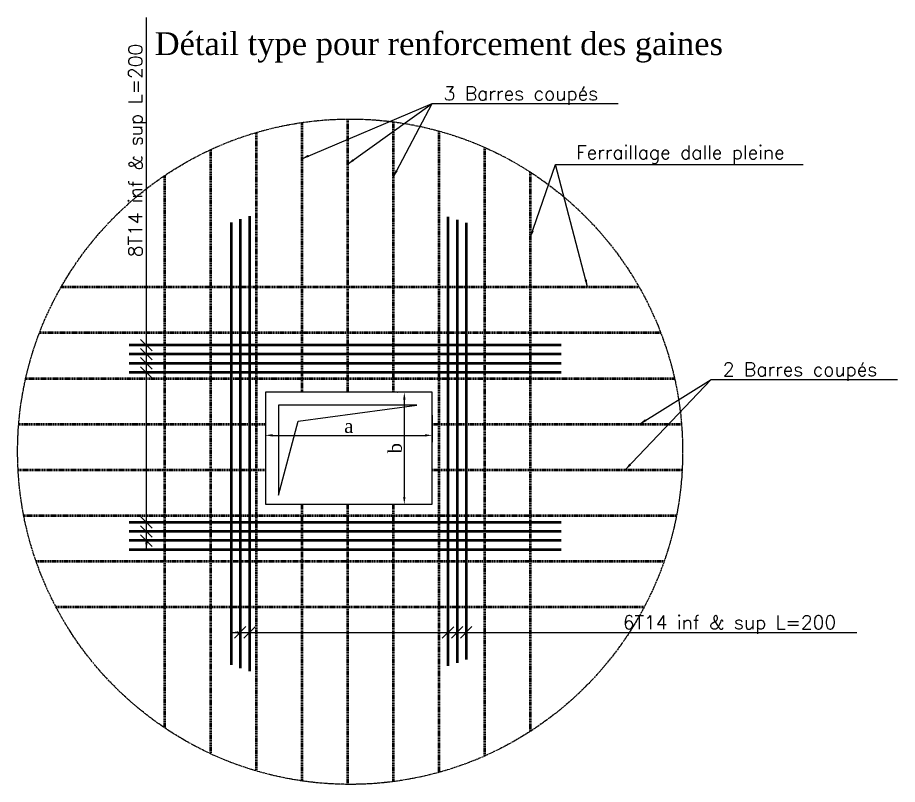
# Model space of a CAD drawing. Header units: millimetres. Extents: x -12479 to 5276, y -30 to 40263.
# Drawn here: x -6684.4 to -6299.4, y 31940 to 32275.4 of the extents above; entities that cross this region are included whole.
import ezdxf
from ezdxf.enums import TextEntityAlignment as Align

# ---------------------------------------------------------------- set-up
doc = ezdxf.new("R2010")
doc.units = ezdxf.units.MM
doc.linetypes.add('AXES2', pattern=[1.125, 0.75, -0.125, 0.125, -0.125])
doc.linetypes.add('DASHED', pattern=[0.75, 0.5, -0.25])
doc.layers.add('ARMATURE', color=6, linetype='Continuous', lineweight=50)
for name, color, linetype in [('AXES', 1, 'AXES2'), ('COTATION', 1, 'Continuous'), ('GAINES', 2, 'Continuous'), ('Titre poutre', 3, 'Continuous')]:
    doc.layers.add(name, color=color, linetype=linetype)
doc.styles.add('ROMANTICSABA', font='romantic.ttf')
doc.styles.add('STANDSABA', font='romans.shx')
doc.dimstyles.new('coupe présentation', dxfattribs={"dimtxt": 6, "dimasz": 3.2, "dimexe": 3, "dimexo": 10, "dimgap": 1, "dimtad": 1, "dimdec": 1, "dimrnd": 0.5, "dimdsep": 46, "dimtxsty": 'ROMANTICSABA', "dimcen": 2.5, "dimdle": 5, "dimclrd": 1, "dimclre": 1, "dimclrt": 3, "dimadec": 0, "dimazin": 0, "dimtfac": 1, "dimtdec": 1, "dimtmove": 0, "dimatfit": 3, "dimfxl": 0, "dimtvp": 1, "dimtolj": 1, "dimtzin": 0, "dimarcsym": 0})

# ---------------------------------------------------------------- blocks, each defined once
blk = doc.blocks.new('*D218')
at = {"layer": 'COTATION', "color": 1, "lineweight": -2}
for p, q in [((-6575.97, 32101.52), (-6575.97, 32089.69)), ((-6502.99, 32101.52), (-6502.99, 32089.69)), ((-6572.77, 32092.69), (-6506.19, 32092.69))]:
    blk.add_line(p, q, dxfattribs=at)
at = {"layer": 'COTATION', "color": 1}
for points in [[(-6572.77, 32093.22), (-6572.77, 32092.15), (-6575.97, 32092.69)], [(-6506.19, 32093.22), (-6506.19, 32092.15), (-6502.99, 32092.69)]]:
    blk.add_solid(points, dxfattribs=at)
at = {"layer": 'Defpoints', "color": 0}
for p in [(-6575.97, 32111.52), (-6502.99, 32111.52), (-6502.99, 32092.69)]:
    blk.add_point(p, dxfattribs=at)
at = {"layer": 'COTATION', "color": 3, "insert": (-6539.48, 32096.73), "char_height": 6, "attachment_point": 5, "style": 'ROMANTICSABA'}
blk.add_mtext('\\A1;a', dxfattribs=at)
blk = doc.blocks.new('*D219')
at = {"layer": 'COTATION', "color": 1, "lineweight": -2}
for p, q in [((-6518.33, 32111.52), (-6518.18, 32111.52)), ((-6515.18, 32108.32), (-6515.18, 32065.76)), ((-6518.33, 32062.56), (-6518.18, 32062.56))]:
    blk.add_line(p, q, dxfattribs=at)
at = {"layer": 'COTATION', "color": 1}
for points in [[(-6515.71, 32108.32), (-6514.65, 32108.32), (-6515.18, 32111.52)], [(-6515.71, 32065.76), (-6514.65, 32065.76), (-6515.18, 32062.56)]]:
    blk.add_solid(points, dxfattribs=at)
at = {"layer": 'Defpoints', "color": 0}
for p in [(-6508.33, 32111.52), (-6515.18, 32062.56), (-6508.33, 32062.56)]:
    blk.add_point(p, dxfattribs=at)
at = {"layer": 'COTATION', "color": 3, "insert": (-6519.26, 32087.04), "char_height": 6, "attachment_point": 5, "rotation": 90, "style": 'ROMANTICSABA'}
blk.add_mtext('\\A1;b', dxfattribs=at)

msp = doc.modelspace()

# ---------------------------------------------------------------- linework, layer by layer
at = {"layer": 'ARMATURE', "linetype": 'DASHED'}
for p, q in [((-6540.07, 32231.04), (-6540.07, 32111.52)), ((-6560.07, 32229.5), (-6560.07, 32111.52)), ((-6520.07, 32229.82), (-6520.07, 32111.52)), ((-6580.07, 32225.1), (-6580.07, 31945.95)), ((-6500.07, 32225.77), (-6500.07, 31945.28)), ((-6600.07, 32217.57), (-6600.07, 31953.49)), ((-6480.07, 32218.62), (-6480.07, 31952.43)), ((-6460.07, 32207.84), (-6460.07, 31963.21)), ((-6620.07, 32206.31), (-6620.07, 31964.74)), ((-6665.31, 32157.62), (-6412.5, 32157.62)), ((-6674.78, 32137.62), (-6403.03, 32137.62)), ((-6680.84, 32117.62), (-6396.97, 32117.62)), ((-6683.92, 32097.62), (-6575.97, 32097.62)), ((-6502.99, 32097.62), (-6393.89, 32097.62)), ((-6684.21, 32077.62), (-6575.97, 32077.62)), ((-6502.99, 32077.62), (-6393.6, 32077.62)), ((-6560.07, 32062.56), (-6560.07, 31941.55)), ((-6540.07, 32062.56), (-6540.07, 31940.01)), ((-6520.07, 32062.56), (-6520.07, 31941.23)), ((-6681.72, 32057.62), (-6396.09, 32057.62)), ((-6676.31, 32037.62), (-6401.5, 32037.62)), ((-6667.61, 32017.62), (-6410.2, 32017.62))]:
    msp.add_line(p, q, dxfattribs=at)
at = {"layer": 'ARMATURE'}
for p, q in [((-6583, 32188.55), (-6583, 31989.51)), ((-6496.1, 32188.3), (-6496.1, 31991.86)), ((-6591, 32185.74), (-6591, 31992.31)), ((-6587, 32187.21), (-6587, 31990.84)), ((-6492.1, 32187), (-6492.1, 31993.16)), ((-6488.1, 32185.58), (-6488.1, 31994.58)), ((-6446.6, 32132.14), (-6635.53, 32132.14)), ((-6446.6, 32128.14), (-6635.53, 32128.14)), ((-6446.6, 32124.14), (-6635.53, 32124.14)), ((-6446.6, 32120.14), (-6635.53, 32120.14)), ((-6446.6, 32054.63), (-6635.53, 32054.63)), ((-6446.6, 32050.63), (-6635.53, 32050.63)), ((-6446.6, 32046.63), (-6635.53, 32046.63)), ((-6446.6, 32042.63), (-6635.53, 32042.63))]:
    msp.add_line(p, q, dxfattribs=at)
at = {"layer": 'AXES'}
msp.add_circle((-6538.9, 32085.53), 145.52, dxfattribs=at)
at = {"layer": 'COTATION'}
for p, q in [((-6630.59, 32134.68), (-6625.55, 32129.65)), ((-6630.59, 32130.68), (-6625.55, 32125.65)), ((-6630.59, 32126.68), (-6625.55, 32121.65)), ((-6630.59, 32122.68), (-6625.55, 32117.65)), ((-6630.59, 32057.17), (-6625.55, 32052.13)), ((-6630.59, 32053.17), (-6625.55, 32048.13)), ((-6630.59, 32049.17), (-6625.55, 32044.13)), ((-6589.45, 32003.96), (-6584.48, 32009.01)), ((-6585.45, 32003.95), (-6580.48, 32009)), ((-6498.55, 32003.95), (-6493.58, 32009)), ((-6494.55, 32003.96), (-6489.58, 32009.01)), ((-6490.55, 32003.96), (-6485.58, 32009.01))]:
    msp.add_line(p, q, dxfattribs=at)
at = {"layer": 'GAINES'}
msp.add_lwpolyline([(-6575.97, 32062.56), (-6502.99, 32062.56), (-6502.99, 32111.52), (-6575.97, 32111.52)], close=True, dxfattribs=at)
at = {"layer": 'GAINES', "color": 1}
msp.add_lwpolyline([(-6509.77, 32105.94), (-6570.29, 32105.94), (-6570.29, 32066.51), (-6561.68, 32098.83), (-6509.77, 32105.94)], dxfattribs=at)

# ---------------------------------------------------------------- texts
at = {"layer": 'COTATION', "color": 3, "style": 'STANDSABA'}
msp.add_text('8T14 inf & sup L=200', height=6, rotation=90, dxfattribs=at).set_placement((-6635.84, 32217.3), align=Align.TOP_CENTER)
for s, p in [('3 Barres coupés', (-6464.16, 32245.23)), ('Ferraillage dalle pleine', (-6394.4, 32219.48)), ('2 Barres coupés', (-6342.01, 32124.53)), ('6T14 inf & sup L=200', (-6372.88, 32013.89))]:
    msp.add_text(s, height=6, dxfattribs=at).set_placement(p, align=Align.TOP_CENTER)
at = {"layer": 'Titre poutre', "style": 'ROMANTICSABA'}
msp.add_text('Détail type pour renforcement des gaines', height=10, dxfattribs=at).set_placement((-6624.42, 32259.02))

# ---------------------------------------------------------------- dimensions: what is measured, and where the dimension line sits
at = {"layer": 'COTATION'}
dim = msp.add_linear_dim(base=(-6502.99, 32092.69), p1=(-6575.97, 32111.52), p2=(-6502.99, 32111.52), text='a', dimstyle='coupe présentation', dxfattribs=at)
dim.commit()
dim.dimension.update_dxf_attribs({"geometry": '*D218', "text_midpoint": (-6539.48, 32096.73)})
dim = msp.add_linear_dim(base=(-6515.18, 32062.56), p1=(-6508.33, 32111.52), p2=(-6508.33, 32062.56), angle=90, text='b', dimstyle='coupe présentation', dxfattribs=at)
dim.commit()
dim.dimension.update_dxf_attribs({"geometry": '*D219', "text_midpoint": (-6519.26, 32087.04)})

# ---------------------------------------------------------------- leaders
for points in [[(-6628.05, 32042.63), (-6628.05, 32275.41)], [(-6560.07, 32213.7), (-6503.03, 32237.79)], [(-6540.07, 32211.28), (-6503.03, 32237.79)], [(-6520.07, 32205.54), (-6503.03, 32237.79), (-6421.55, 32237.79)], [(-6460.07, 32179.14), (-6448.95, 32211.17)], [(-6435, 32157.62), (-6448.95, 32211.17), (-6340.71, 32211.17)], [(-6418.52, 32077.62), (-6380.87, 32117.09), (-6299.4, 32117.09)], [(-6412.29, 32097.62), (-6380.87, 32117.09)], [(-6591, 32006.45), (-6317.1, 32006.45)]]:
    msp.add_leader(points, dimstyle='coupe présentation', dxfattribs=at)

doc.saveas('drawing.dxf')
